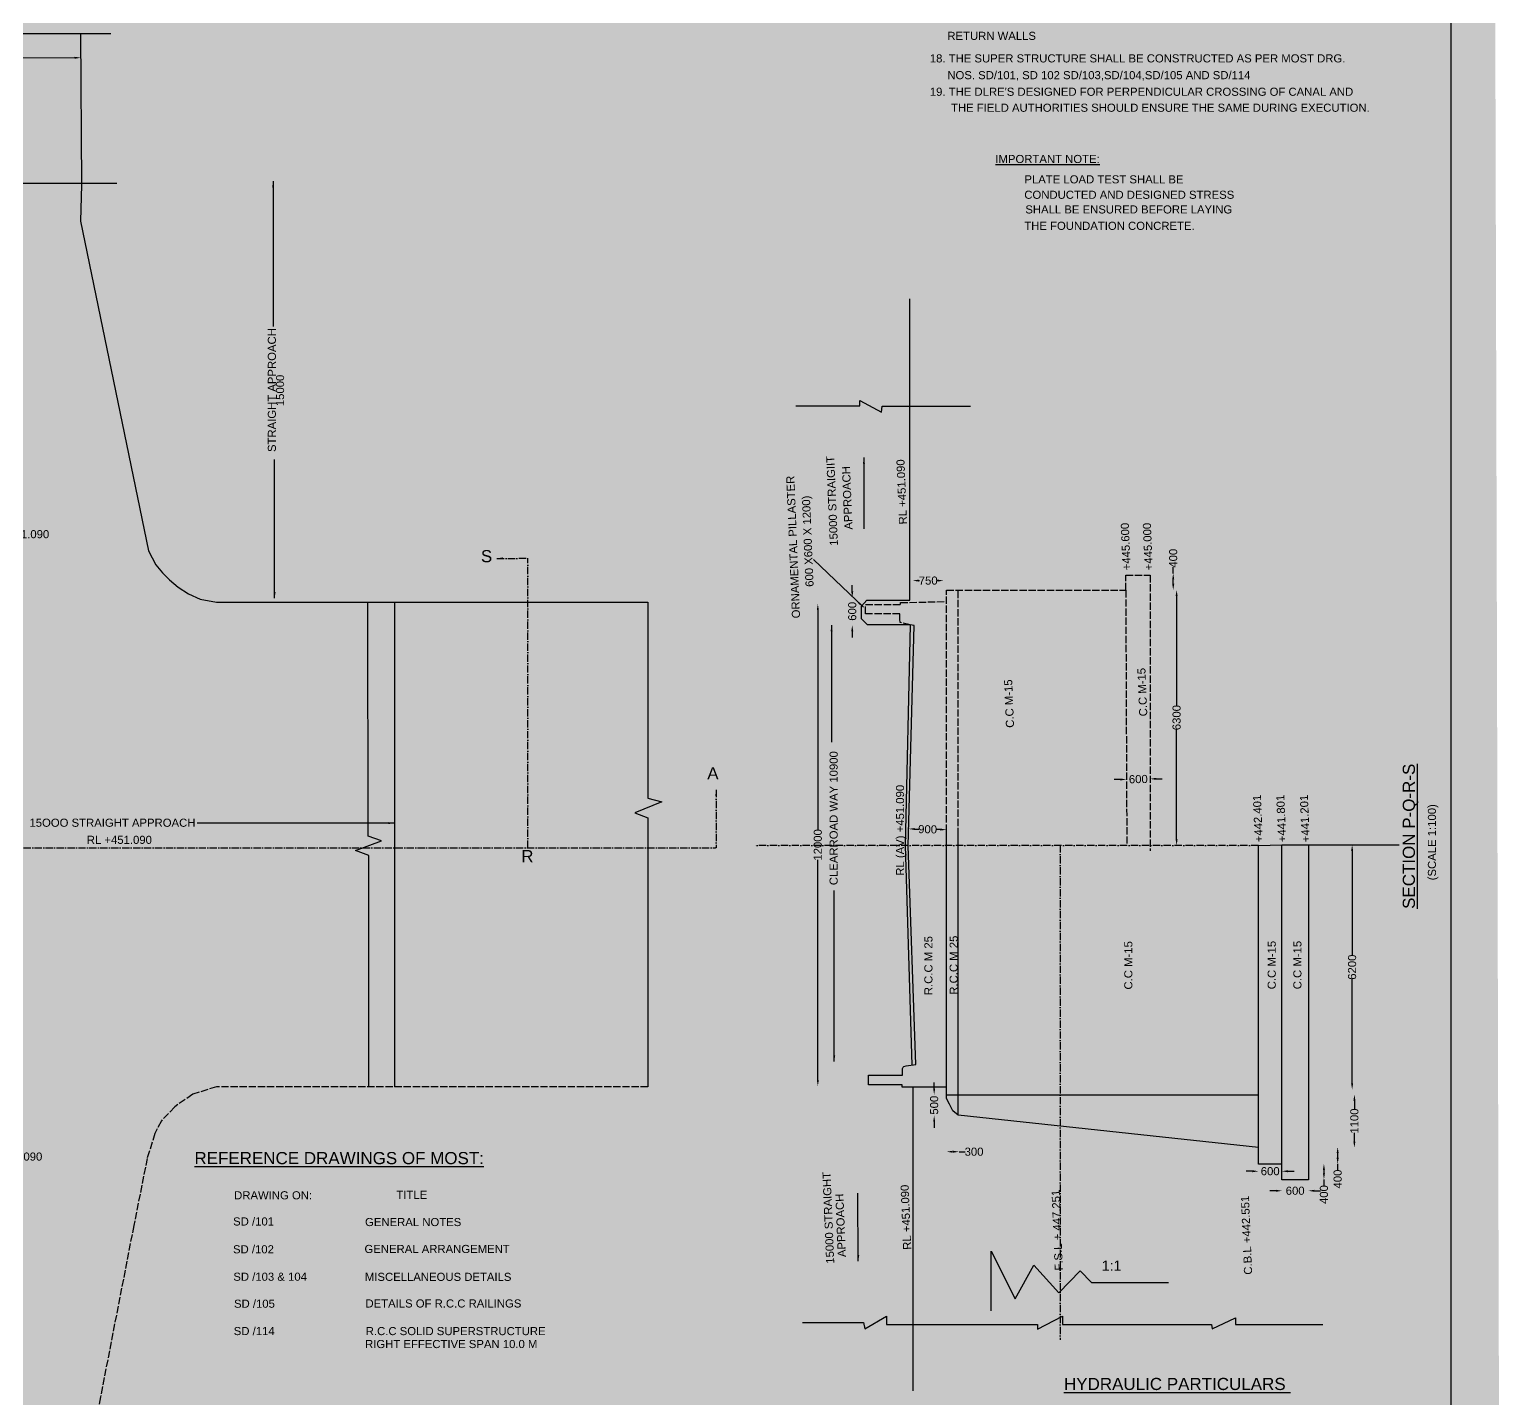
# Model space of a CAD drawing. Header units: millimetres. Extents: x 5124 to 107255, y 2311 to 94108.
# Drawn here: x 70886 to 107255, y 36004 to 69801 of the extents above; entities that cross this region are included whole.
import ezdxf

# ---------------------------------------------------------------- set-up
doc = ezdxf.new("R2010")
doc.units = ezdxf.units.MM
doc.header["$MEASUREMENT"] = 0
doc.linetypes.add('ACAD_ISO02W100', pattern=[15, 12, -3])
doc.linetypes.add('ACAD_ISO10W100', pattern=[18, 12, -3, 0, -3])
for name, color, linetype in [('DIMENSION', 7, 'Continuous'), ('DRAWING', 7, 'Continuous'), ('TEXT', 7, 'Continuous')]:
    doc.layers.add(name, color=color, linetype=linetype)
doc.styles.get("Standard").update_dxf_attribs({"font": 'arial.ttf'})
doc.dimstyles.get("Standard").update_dxf_attribs({"dimtxt": 200, "dimasz": 150, "dimexe": 0.18, "dimexo": 0.0625, "dimgap": 0.09, "dimtad": 0, "dimdec": 0, "dimzin": 0, "dimdsep": 46, "dimtxsty": 'Standard', "dimcen": 0.09, "dimse1": 1, "dimse2": 1, "dimadec": 0, "dimazin": 0, "dimtfac": 1, "dimtdec": 0, "dimtofl": 0, "dimtmove": 0, "dimatfit": 3, "dimfxl": 1, "dimtolj": 1, "dimtzin": 0, "dimarcsym": 0})
pattern_1 = [(50, (0, 0), (179.31505, -15.68803), [18.75, -206.25]), (355, (0, 0), (-34.68783, 188.04803), [15, -165]), (100.4514, (14.94, -1.3), (144.62735, 172.35989), [15.93505, -175.28553]), (46.1842, (0, 50), (266.81026, -41.37975), [28.125, -309.375]), (96.6356, (22.23, 46.55), (233.6657, 243.52947), [23.9026, -262.92825]), (351.1842, (0, 50), (233.6655, 243.52965), [22.5, -247.5]), (21, (25, 37.5), (149.22676, -100.65472), [18.75, -206.25]), (326, (25, 37.5), (60.82883, 181.2875), [15, -165]), (71.4514, (37.44, 29.11), (210.05566, 80.63262), [15.93505, -175.28553]), (37.5, (0, 0), (3.039964, 83.223463), [0, -163, 0, -167.5, 0, -165.625]), (7.5, (0, 0), (65.767384, 98.60293), [0, -95.5, 0, -159.25, 0, -63.125]), (327.5, (-55.75, 0), (133.45561, -5.638718), [0, -62.5, 0, -195, 0, -258.75]), (317.5, (-80.75, 0), (145.79654, 25.02625), [0, -81.25, 0, -129.5, 0, -183.75])]

# ---------------------------------------------------------------- blocks, each defined once
blk = doc.blocks.new('*D41')
at = {"layer": 'Defpoints', "color": 0, "transparency": 16777216}
for p in [(66142, 69142), (72152, 69168), (72152, 69103)]:
    blk.add_point(p, dxfattribs=at)
at = {"layer": 'DIMENSION', "color": 0, "lineweight": -2, "transparency": 16777216}
for p, q in [((72002, 69102), (69445, 69091)), ((66292, 69077), (68849, 69088))]:
    blk.add_line(p, q, dxfattribs=at)
at = {"layer": 'DIMENSION', "color": 0, "transparency": 16777216}
for points in [[(66292, 69102), (66292, 69052), (66142, 69076)], [(72002, 69127), (72002, 69077), (72152, 69103)]]:
    blk.add_solid(points, dxfattribs=at)
at = {"layer": 'DIMENSION', "color": 0, "transparency": 16777216, "insert": (69147, 69090), "char_height": 200, "attachment_point": 5, "rotation": 0.2524}
blk.add_mtext('\\A1;5000', dxfattribs=at)
blk = doc.blocks.new('*D66')
at = {"layer": 'Defpoints', "color": 0, "transparency": 16777216}
for p in [(93529, 42032), (93837, 42097), (93837, 42032)]:
    blk.add_point(p, dxfattribs=at)
at = {"layer": 'DRAWING', "color": 0, "lineweight": -2, "transparency": 16777216}
for p, q in [((93679, 42097), (93687, 42097)), ((93837, 42097), (93987, 42097))]:
    blk.add_line(p, q, dxfattribs=at)
at = {"layer": 'DRAWING', "color": 0, "transparency": 16777216}
for points in [[(93679, 42122), (93679, 42072), (93529, 42097)], [(93687, 42122), (93687, 42072), (93837, 42097)]]:
    blk.add_solid(points, dxfattribs=at)
at = {"layer": 'DRAWING', "color": 0, "transparency": 16777216, "insert": (94207, 42097), "char_height": 200, "attachment_point": 5}
blk.add_mtext('\\A1;300', dxfattribs=at)
blk = doc.blocks.new('*D67')
at = {"layer": 'Defpoints', "color": 0, "transparency": 16777216}
for p in [(93279, 43503), (93222, 42989), (93279, 42989)]:
    blk.add_point(p, dxfattribs=at)
at = {"layer": 'DRAWING', "color": 0, "lineweight": -2, "transparency": 16777216}
for p, q in [((93222, 43653), (93222, 43803)), ((93222, 42839), (93222, 42689))]:
    blk.add_line(p, q, dxfattribs=at)
at = {"layer": 'DRAWING', "color": 0, "transparency": 16777216}
for points in [[(93197, 43653), (93247, 43653), (93222, 43503)], [(93197, 42839), (93247, 42839), (93222, 42989)]]:
    blk.add_solid(points, dxfattribs=at)
at = {"layer": 'DRAWING', "color": 0, "transparency": 16777216, "insert": (93222, 43246), "char_height": 200, "attachment_point": 5, "rotation": 90}
blk.add_mtext('\\A1;500', dxfattribs=at)
blk = doc.blocks.new('*D68')
at = {"layer": 'Defpoints', "color": 0, "transparency": 16777216}
for p in [(90291, 55621), (90291, 43721), (90350, 43721)]:
    blk.add_point(p, dxfattribs=at)
at = {"layer": 'DIMENSION', "color": 0, "lineweight": -2, "transparency": 16777216}
for p, q in [((90350, 55471), (90350, 50037)), ((90350, 43871), (90350, 49304))]:
    blk.add_line(p, q, dxfattribs=at)
at = {"layer": 'DIMENSION', "color": 0, "transparency": 16777216}
for points in [[(90325, 55471), (90375, 55471), (90350, 55621)], [(90325, 43871), (90375, 43871), (90350, 43721)]]:
    blk.add_solid(points, dxfattribs=at)
at = {"layer": 'DIMENSION', "color": 0, "transparency": 16777216, "insert": (90350, 49671), "char_height": 200, "attachment_point": 5, "rotation": 90}
blk.add_mtext('\\A1;12000', dxfattribs=at)
blk = doc.blocks.new('*D69')
at = {"layer": 'Defpoints', "color": 0, "transparency": 16777216}
for p in [(91194, 55779), (91194, 55094), (91200, 55094)]:
    blk.add_point(p, dxfattribs=at)
at = {"layer": 'DIMENSION', "color": 0, "lineweight": -2, "transparency": 16777216}
for p, q in [((91200, 55929), (91200, 56079)), ((91200, 54944), (91200, 54794))]:
    blk.add_line(p, q, dxfattribs=at)
at = {"layer": 'DIMENSION', "color": 0, "transparency": 16777216}
for points in [[(91175, 55929), (91225, 55929), (91200, 55779)], [(91175, 54944), (91225, 54944), (91200, 55094)]]:
    blk.add_solid(points, dxfattribs=at)
at = {"layer": 'DIMENSION', "color": 0, "transparency": 16777216, "insert": (91200, 55437), "char_height": 200, "attachment_point": 5, "rotation": 90}
blk.add_mtext('\\A1;600', dxfattribs=at)
blk = doc.blocks.new('*D70')
at = {"layer": 'Defpoints', "color": 0, "transparency": 16777216}
for p in [(92691, 56239), (93459, 56239), (93459, 56195)]:
    blk.add_point(p, dxfattribs=at)
at = {"layer": 'DIMENSION', "color": 0, "lineweight": -2, "transparency": 16777216}
for p, q in [((92841, 56195), (92856, 56195)), ((93309, 56195), (93295, 56195))]:
    blk.add_line(p, q, dxfattribs=at)
at = {"layer": 'DIMENSION', "color": 0, "transparency": 16777216}
for points in [[(92841, 56220), (92841, 56170), (92691, 56195)], [(93309, 56220), (93309, 56170), (93459, 56195)]]:
    blk.add_solid(points, dxfattribs=at)
at = {"layer": 'DIMENSION', "color": 0, "transparency": 16777216, "insert": (93075, 56195), "char_height": 200, "attachment_point": 5}
blk.add_mtext('\\A1;750', dxfattribs=at)
blk = doc.blocks.new('*D71')
at = {"layer": 'Defpoints', "color": 0, "transparency": 16777216}
for p in [(99026, 56373), (99124, 56373), (99026, 55966)]:
    blk.add_point(p, dxfattribs=at)
at = {"layer": 'DIMENSION', "color": 0, "lineweight": -2, "transparency": 16777216}
for p, q in [((99124, 56373), (99124, 56523)), ((99124, 56116), (99124, 56223))]:
    blk.add_line(p, q, dxfattribs=at)
at = {"layer": 'DIMENSION', "color": 0, "transparency": 16777216}
for points in [[(99099, 56223), (99149, 56223), (99124, 56373)], [(99099, 56116), (99149, 56116), (99124, 55966)]]:
    blk.add_solid(points, dxfattribs=at)
at = {"layer": 'DIMENSION', "color": 0, "transparency": 16777216, "insert": (99124, 56748), "char_height": 200, "attachment_point": 5, "rotation": 90}
blk.add_mtext('\\A1;400', dxfattribs=at)
blk = doc.blocks.new('*D72')
at = {"layer": 'Defpoints', "color": 0, "transparency": 16777216}
for p in [(99124, 55966), (99123, 49660), (99208, 49660)]:
    blk.add_point(p, dxfattribs=at)
at = {"layer": 'DIMENSION', "color": 0, "lineweight": -2, "transparency": 16777216}
for p, q in [((99208, 55816), (99208, 53112)), ((99208, 49810), (99208, 52514))]:
    blk.add_line(p, q, dxfattribs=at)
at = {"layer": 'DIMENSION', "color": 0, "transparency": 16777216}
for points in [[(99183, 55816), (99233, 55816), (99208, 55966)], [(99183, 49810), (99233, 49810), (99208, 49660)]]:
    blk.add_solid(points, dxfattribs=at)
at = {"layer": 'DIMENSION', "color": 0, "transparency": 16777216, "insert": (99208, 52813), "char_height": 200, "attachment_point": 5, "rotation": 89.9979}
blk.add_mtext('\\A1;6300', dxfattribs=at)
blk = doc.blocks.new('*D73')
at = {"layer": 'Defpoints', "color": 0, "transparency": 16777216}
for p in [(98553, 51300), (97971, 51240), (98554, 51252)]:
    blk.add_point(p, dxfattribs=at)
at = {"layer": 'DIMENSION', "color": 0, "lineweight": -2, "transparency": 16777216}
for p, q in [((97820, 51285), (97670, 51282)), ((98703, 51303), (98853, 51306))]:
    blk.add_line(p, q, dxfattribs=at)
at = {"layer": 'DIMENSION', "color": 0, "transparency": 16777216}
for points in [[(97820, 51310), (97821, 51260), (97970, 51288)], [(98703, 51328), (98704, 51278), (98553, 51300)]]:
    blk.add_solid(points, dxfattribs=at)
at = {"layer": 'DIMENSION', "color": 0, "transparency": 16777216, "insert": (98262, 51294), "char_height": 200, "attachment_point": 5, "rotation": 1.1723}
blk.add_mtext('\\A1;600', dxfattribs=at)
blk = doc.blocks.new('*D74')
at = {"layer": 'Defpoints', "color": 0, "transparency": 16777216}
for p in [(101808, 41403), (102462, 41403), (102462, 41133)]:
    blk.add_point(p, dxfattribs=at)
at = {"layer": 'DIMENSION', "color": 0, "lineweight": -2, "transparency": 16777216}
for p, q in [((101658, 41133), (101508, 41133)), ((102612, 41133), (102762, 41133))]:
    blk.add_line(p, q, dxfattribs=at)
at = {"layer": 'DIMENSION', "color": 0, "transparency": 16777216}
for points in [[(101658, 41158), (101658, 41108), (101808, 41133)], [(102612, 41158), (102612, 41108), (102462, 41133)]]:
    blk.add_solid(points, dxfattribs=at)
at = {"layer": 'DIMENSION', "color": 0, "transparency": 16777216, "insert": (102135, 41133), "char_height": 200, "attachment_point": 5}
blk.add_mtext('\\A1;600', dxfattribs=at)
blk = doc.blocks.new('*D75')
at = {"layer": 'Defpoints', "color": 0, "transparency": 16777216}
for p in [(102609, 41797), (102609, 41413), (102845, 41413)]:
    blk.add_point(p, dxfattribs=at)
at = {"layer": 'DIMENSION', "color": 0, "lineweight": -2, "transparency": 16777216}
for p, q in [((102845, 41647), (102845, 41563)), ((102845, 41413), (102845, 41263))]:
    blk.add_line(p, q, dxfattribs=at)
at = {"layer": 'DIMENSION', "color": 0, "transparency": 16777216}
for points in [[(102820, 41647), (102870, 41647), (102845, 41797)], [(102820, 41563), (102870, 41563), (102845, 41413)]]:
    blk.add_solid(points, dxfattribs=at)
at = {"layer": 'DIMENSION', "color": 0, "transparency": 16777216, "insert": (102845, 41039), "char_height": 200, "attachment_point": 5, "rotation": 90}
blk.add_mtext('\\A1;400', dxfattribs=at)
blk = doc.blocks.new('*D76')
at = {"layer": 'Defpoints', "color": 0, "transparency": 16777216}
for p in [(103088, 42217), (103088, 41797), (103184, 41797)]:
    blk.add_point(p, dxfattribs=at)
at = {"layer": 'DIMENSION', "color": 0, "lineweight": -2, "transparency": 16777216}
for p, q in [((103184, 42067), (103184, 41947)), ((103184, 41797), (103184, 41647))]:
    blk.add_line(p, q, dxfattribs=at)
at = {"layer": 'DIMENSION', "color": 0, "transparency": 16777216}
for points in [[(103159, 42067), (103209, 42067), (103184, 42217)], [(103159, 41947), (103209, 41947), (103184, 41797)]]:
    blk.add_solid(points, dxfattribs=at)
at = {"layer": 'DIMENSION', "color": 0, "transparency": 16777216, "insert": (103184, 41422), "char_height": 200, "attachment_point": 5, "rotation": 90}
blk.add_mtext('\\A1;400', dxfattribs=at)
blk = doc.blocks.new('*D77')
at = {"layer": 'Defpoints', "color": 0, "transparency": 16777216}
for p in [(101229, 41789), (101808, 41789), (101808, 41615)]:
    blk.add_point(p, dxfattribs=at)
at = {"layer": 'DIMENSION', "color": 0, "lineweight": -2, "transparency": 16777216}
for p, q in [((101079, 41615), (100929, 41615)), ((101958, 41615), (102108, 41615))]:
    blk.add_line(p, q, dxfattribs=at)
at = {"layer": 'DIMENSION', "color": 0, "transparency": 16777216}
for points in [[(101079, 41640), (101079, 41590), (101229, 41615)], [(101958, 41640), (101958, 41590), (101808, 41615)]]:
    blk.add_solid(points, dxfattribs=at)
at = {"layer": 'DIMENSION', "color": 0, "transparency": 16777216, "insert": (101518, 41615), "char_height": 200, "attachment_point": 5}
blk.add_mtext('\\A1;600', dxfattribs=at)
blk = doc.blocks.new('*D78')
at = {"layer": 'Defpoints', "color": 0, "transparency": 16777216}
for p in [(103553, 43510), (103553, 42198), (103597, 42198)]:
    blk.add_point(p, dxfattribs=at)
at = {"layer": 'DIMENSION', "color": 0, "lineweight": -2, "transparency": 16777216}
for p, q in [((103597, 43360), (103597, 43143)), ((103597, 42348), (103597, 42565))]:
    blk.add_line(p, q, dxfattribs=at)
at = {"layer": 'DIMENSION', "color": 0, "transparency": 16777216}
for points in [[(103572, 43360), (103622, 43360), (103597, 43510)], [(103572, 42348), (103622, 42348), (103597, 42198)]]:
    blk.add_solid(points, dxfattribs=at)
at = {"layer": 'DIMENSION', "color": 0, "transparency": 16777216, "insert": (103597, 42854), "char_height": 200, "attachment_point": 5, "rotation": 90}
blk.add_mtext('\\A1;1100', dxfattribs=at)
blk = doc.blocks.new('*D79')
at = {"layer": 'Defpoints', "color": 0, "transparency": 16777216}
for p in [(103511, 49672), (103511, 43632), (103541, 43632)]:
    blk.add_point(p, dxfattribs=at)
at = {"layer": 'DIMENSION', "color": 0, "lineweight": -2, "transparency": 16777216}
for p, q in [((103541, 49522), (103541, 46951)), ((103541, 43782), (103541, 46353))]:
    blk.add_line(p, q, dxfattribs=at)
at = {"layer": 'DIMENSION', "color": 0, "transparency": 16777216}
for points in [[(103516, 49522), (103566, 49522), (103541, 49672)], [(103516, 43782), (103566, 43782), (103541, 43632)]]:
    blk.add_solid(points, dxfattribs=at)
at = {"layer": 'DIMENSION', "color": 0, "transparency": 16777216, "insert": (103541, 46652), "char_height": 200, "attachment_point": 5, "rotation": 90}
blk.add_mtext('\\A1;6200', dxfattribs=at)
blk = doc.blocks.new('*D80')
at = {"layer": 'Defpoints', "color": 0, "transparency": 16777216}
for p in [(92592, 50029), (93527, 50046), (93527, 50010)]:
    blk.add_point(p, dxfattribs=at)
at = {"layer": 'DIMENSION', "color": 0, "lineweight": -2, "transparency": 16777216}
for p, q in [((92743, 50063), (92840, 50061)), ((93377, 50049), (93281, 50051))]:
    blk.add_line(p, q, dxfattribs=at)
at = {"layer": 'DIMENSION', "color": 0, "transparency": 16777216}
for points in [[(92744, 50088), (92743, 50038), (92593, 50066)], [(93378, 50074), (93377, 50024), (93527, 50046)]]:
    blk.add_solid(points, dxfattribs=at)
at = {"layer": 'DIMENSION', "color": 0, "transparency": 16777216, "insert": (93060, 50056), "char_height": 200, "attachment_point": 5, "rotation": 358.8164}
blk.add_mtext('\\A1;900', dxfattribs=at)

msp = doc.modelspace()

# ---------------------------------------------------------------- hatches: boundary and pattern name
at = {"layer": 'DRAWING'}
h = msp.add_hatch(dxfattribs=at)
h.set_pattern_fill('AR-CONC', color=256, scale=25)
h.set_pattern_definition([(50, (0, 0), (179.31505, -15.68803), [18.75, -206.25]), (355, (0, 0), (-34.68783, 188.04803), [15, -165]), (100.45144, (14.94, -1.3), (144.62721, 172.36), [15.93505, -175.28553]), (46.1842, (0, 50), (266.81033, -41.37982), [28.125, -309.375]), (96.63564, (22.23, 46.55), (233.6655, 243.52965), [23.9026, -262.92844]), (351.18416, (0, 50), (233.6655, 243.52965), [22.5, -247.5]), (21, (25, 37.5), (149.22676, -100.65472), [18.75, -206.25]), (326, (25, 37.5), (60.82883, 181.2875), [15, -165]), (71.45144, (37.44, 29.11), (210.0556, 80.63279), [15.93505, -175.28553]), (37.5, (0, 0), (3.039964, 83.223463), [0, -163, 0, -167.5, 0, -165.625]), (7.5, (0, 0), (65.767384, 98.60293), [0, -95.5, 0, -159.25, 0, -63.125]), (327.5, (-55.75, 0), (133.45561, -5.638718), [0, -62.5, 0, -195, 0, -258.75]), (317.5, (-80.75, 0), (145.79654, 25.02625), [0, -81.25, 0, -129.5, 0, -183.75])])
h.paths.add_polyline_path([(107011.7, 94107.7), (5124.3, 93837.3), (5367.1, 2311.4), (107254.5, 2581.7)])
h.paths.add_polyline_path([(21019.7, 22610), (21019.7, 20785.6), (21759, 20785.6), (21754.4, 20385.8), (22844.3, 17308.5), (21218.5, 17308.5), (21150.4, 17475.9), (21045.7, 17188.3), (20982.9, 17334.7), (19394.6, 17334.7), (20192.7, 20385.8), (20192.7, 21541.3), (14148.7, 21541.3), (14148.7, 21735.7), (14148.7, 22876.4), (19701.7, 22876.4), (19701.7, 24439.3), (20009.6, 24648), (20603.6, 24648), (20906, 24450.3), (20894.6, 22876.4), (20916.1, 21735.7), (20916.1, 20785.6), (21019.7, 20785.6), (21019.7, 24380.7), (21605.5, 24380.7), (21605.5, 24303.4), (26837.7, 24303.4), (26837.7, 22610)], flags=16)
h.paths.add_polyline_path([(21150.4, 17339.9), (21218.5, 17172.6), (22892.5, 17172.6), (23870.9, 14409.9), (24480.7, 14409.9), (24480.7, 13462), (18091.7, 13462), (18091.7, 14409.9), (18629.7, 14409.9), (19359.1, 17198.7), (20982.9, 17198.7), (21045.7, 17052.3)], flags=16)
h.paths.add_polyline_path([(75557.4, 27218.3), (75557.4, 35101.3), (86582.6, 35101.3), (86582.6, 27218.3)], flags=16)
h.paths.add_polyline_path([(42496.5, 74827.2), (42496.5, 75414.7), (42899.6, 75414.7), (42899.6, 76021.1), (43288.5, 76021.1), (43304.2, 76172.2), (43063.8, 76136), (37404.1, 81735.8), (35466.9, 81732.8), (36670.5, 79205.6), (37067.4, 79205.6), (37067.4, 78578.9), (32761.7, 78578.9), (30377.2, 78586.1), (30377.2, 79205.6), (30647.4, 79205.6), (30647.4, 84591.2), (24549.7, 84591.2), (24505.5, 84513.4), (24442.1, 84591.2), (23327.3, 84591.2), (23283.1, 84513.4), (23219.7, 84591.2), (30647.4, 84591.2), (30647.4, 84675.1), (30647.4, 85571.6), (33531.9, 85571.6), (33531.9, 85774.9), (33701.5, 85876.6), (34000, 85869.8), (34149.2, 85774.9), (34150.6, 85660.3), (34468.3, 85660.3), (34468.3, 85609.8), (36237.7, 85609.8), (36237.7, 85650.1), (36422.7, 85650.1), (36422.7, 85609.8), (38240.7, 85609.8), (38240.7, 85650.1), (38425.7, 85650.1), (38425.7, 85609.8), (40211.1, 85609.8), (40211.1, 85650.1), (40396.1, 85650.1), (40396.1, 85609.8), (42214.8, 85609.8), (42214.8, 85650.1), (42399.8, 85650.1), (42399.8, 85609.8), (44242.9, 85609.8), (44242.9, 85636.7), (44852.9, 85636.7), (44852.9, 85609.8), (46606.5, 85609.8), (46606.5, 85650.1), (46791.5, 85650.1), (46791.5, 85609.8), (48612.2, 85609.8), (48612.2, 85650.1), (48797.2, 85650.1), (48797.2, 85609.8), (50612.5, 85609.8), (50612.5, 85650.1), (50797.5, 85650.1), (50797.5, 85609.8), (52623.1, 85609.8), (52623.1, 85650.1), (52808.1, 85650.1), (52808.1, 85609.8), (54668, 85609.8), (54668, 85636.7), (55278, 85636.7), (55278, 85609.8), (57059.2, 85609.8), (57059.2, 85650.1), (57244.2, 85650.1), (57244.2, 85609.8), (59064.4, 85609.8), (59064.4, 85650.1), (59249.4, 85650.1), (59249.4, 85609.8), (61066.1, 85609.8), (61066.1, 85650.1), (61251.1, 85650.1), (61251.1, 85609.8), (63074.8, 85609.8), (63074.8, 85650.1), (63259.8, 85650.1), (63259.8, 85609.8), (65106.9, 85609.8), (65106.9, 85636.7), (65434.4, 85636.7), (65434.4, 85678.8), (65598.7, 85840.4), (65872.9, 85840.4), (66045.2, 85735), (66045.2, 85597.8), (68949.3, 85597.8), (68949.3, 84675.1), (68949.3, 79205.6), (69219.5, 79205.6), (69219.5, 78586.1), (66834.9, 78586.1), (66834.9, 78578.9), (62529.2, 78578.9), (62529.2, 79205.6), (62926.2, 79205.6), (64153.3, 81782.2), (62122.6, 81782.2), (56545, 76172.2), (56280.2, 76172.2), (56297.1, 76021.1), (56704, 76021.1), (56704, 75414.7), (57102.4, 75414.7), (57102.4, 74827.2), (52923.6, 74827.2), (52923.6, 75414.7), (53326.8, 75414.7), (53326.8, 76021.1), (53715.6, 76021.1), (53731.4, 76172.2), (45853.1, 76172.2), (45869.9, 76021.1), (46276.8, 76021.1), (46276.8, 75414.7), (46675.3, 75414.7), (46675.3, 74827.2)], flags=16)
h.paths.add_polyline_path([(44058.8, 76172.2), (44058.8, 77140.8), (40318.6, 80857.7), (44058.8, 80857.7), (44058.8, 83423.8), (44058.8, 83695.6), (34665, 83695.6), (34665, 83532.2), (34505, 83695.6), (33656.8, 83695.6), (33663.4, 83416.7), (33663.4, 82517.9), (31506, 84675.1), (34162.2, 84675.1), (44531.9, 84675.1), (44531.9, 84894), (54961.8, 84894), (54961.8, 84675.1), (65434.4, 84675.1), (68039.4, 84675.1), (65933.3, 82562.7), (65933.3, 83416.7), (65939.9, 83695.6), (65066.6, 83695.6), (64931.6, 83560.5), (64931.6, 83695.6), (57003.7, 83695.6), (55472.8, 83695.6), (55472.8, 83423.8), (55472.8, 80857.7), (59222.6, 80857.7), (56436.1, 78042.2), (55472.8, 77105.7), (55472.8, 76172.2), (54486, 76172.2), (54486, 80857.7), (45045.6, 80857.7), (45045.6, 76160.2), (45033.5, 76172.2)], flags=0)
h.paths.add_polyline_path([(93301.3, 19083.7), (105211.6, 19083.7), (105211.6, 14774.7), (93301.3, 14774.7)], flags=16)
h.paths.add_polyline_path([(97522.9, 17093.5), (97522.9, 17936.2), (103814.9, 17945.8), (103818, 17099.1)], flags=0)
h.paths.add_polyline_path([(94970.6, 34879.1), (104993.1, 34879.1), (104993.1, 20544.9), (94970.6, 20544.9)], flags=16)
h.paths.add_polyline_path([(96480.2, 33227.4), (101795.3, 33232.7), (101818.2, 21277.4), (96514.4, 21270.8)], flags=0)
h.paths.add_polyline_path([(95100.1, 13606.6), (105980.9, 13606.6), (105980.9, 6723.5), (95100.1, 6723.5)], flags=16)
h.paths.add_polyline_path([(103876.6, 8707.7), (103877.3, 8307.4), (97633.3, 8295.6), (97633.3, 8695.6)], flags=0)
h.paths.add_polyline_path([(77347.7, 71608.9), (77347.7, 79604.4), (87808.8, 79604.4), (87808.8, 71608.9)], flags=16)
h.paths.add_polyline_path([(77790.4, 76359.8), (80914.6, 77018.3), (80922.1, 77098.2), (77807.6, 76648.2), (80940.4, 77293.8), (82136.6, 77273.7), (86414.8, 77891.8), (83814.6, 77245.4), (86375.3, 77621.8), (83816.2, 77008.8), (82240.8, 77014)], flags=0)
h.paths.add_polyline_path([(85267, 83446.9), (85267, 87345), (84711.8, 87345), (84647.3, 87223.7), (84570.4, 87345), (85267, 87345), (85267, 83446.9), (86156.7, 83446.9), (86247.7, 83174.2), (86369, 83608.4), (86500.4, 83386.3), (87319.3, 83386.3), (87319.3, 87365.2), (88296.7, 87365.2), (88232.2, 87243.9), (88155.3, 87365.2), (87319.3, 87365.2), (87319.3, 83386.3), (86500.4, 83386.3), (86369, 83608.4), (86247.7, 83174.2), (86156.7, 83446.9)], flags=16)
h.paths.add_polyline_path([(20899.3, 22625.6), (14148.7, 22625.6), (14148.7, 21735.7), (20192.7, 21735.7), (20916.1, 21735.7)], flags=0)
h = msp.add_hatch(dxfattribs=at)
h.set_pattern_fill('AR-CONC', color=256, scale=25, style=0)
h.set_pattern_definition(pattern_1)
h.paths.add_polyline_path([(96334.4, 49660), (96334.4, 43490.9), (101228.8, 43490.9), (101228.8, 49660)])
h.paths.add_polyline_path([(96334.4, 49660), (93813.4, 49660), (93813.4, 43490.9), (96334.4, 43490.9)])
h.paths.add_polyline_path([(93813.4, 43490.9), (93813.4, 43001.3), (96334.4, 42728.3), (96334.4, 43490.9)])
h.paths.add_polyline_path([(101228.8, 42198.3), (101228.8, 43490.9), (96334.4, 43490.9), (96334.4, 42728.3)])
h.paths.add_polyline_path([(98170.8, 46048.6), (98170.8, 47347.4), (97860.5, 47347.4), (97860.5, 46048.6)], flags=24)
h = msp.add_hatch(dxfattribs=at)
h.set_pattern_fill('AR-CONC', color=256, scale=25, style=0)
h.set_pattern_definition([(50, (0, 0), (179.31505, -15.68803), [18.75, -206.25]), (355, (0, 0), (-34.68783, 188.04803), [15, -165]), (100.4514, (14.94, -1.3), (144.62735, 172.35989), [15.93505, -175.28553]), (46.1842, (0, 50), (266.81026, -41.37975), [28.125, -309.375]), (96.6356, (22.23, 46.55), (233.6657, 243.52947), [23.9026, -262.92825]), (351.1842, (0, 50), (233.6655, 243.52965), [22.5, -247.5]), (21, (25, 37.5), (149.22676, -100.65472), [18.75, -206.25]), (326, (25, 37.5), (60.82883, 181.2875), [15, -165]), (71.4514, (37.44, 29.11), (210.05566, 80.63262), [15.93505, -175.28553]), (37.5, (0, 0), (3.039964, 83.223463), [0, -163, 0, -167.5, 0, -165.625]), (7.5, (0, 0), (65.767384, 98.60293), [0, -95.5, 0, -159.25, 0, -63.125]), (327.5, (-55.75, 0), (133.45561, -5.638718), [0, -62.5, 0, -195, 0, -258.75]), (317.5, (-80.75, 0), (145.79654, 25.02625), [0, -81.25, 0, -129.5, 0, -183.75])])
h.paths.add_polyline_path([(101807.8, 49672.1), (101228.8, 49660), (101228.8, 41789), (101807.8, 41789)])
h.paths.add_polyline_path([(101710.5, 46055), (101710.5, 47353.8), (101400.3, 47353.8), (101400.3, 46055)], flags=24)
h = msp.add_hatch(dxfattribs=at)
h.set_pattern_fill('AR-CONC', color=256, scale=25, style=0)
h.set_pattern_definition(pattern_1)
h.paths.add_polyline_path([(102462.1, 49672.1), (101807.8, 49672.1), (101807.8, 41403.2), (102462.1, 41403.2)])
h.paths.add_polyline_path([(102344.8, 46055.3), (102344.8, 47354.1), (102034.5, 47354.1), (102034.5, 46055.3)], flags=24)

# ---------------------------------------------------------------- linework, layer by layer
msp.add_lwpolyline([(105980.9, 6723.5), (9838.4, 6723.5), (9838.4, 89138.5), (105980.9, 89138.5)], close=True)
for points in [[(68562.3, 69701), (72894.1, 69701)], [(72148.6, 69701), (72169.9, 65967.6), (72150, 65064.9), (73822.7, 56927.8), (74003.6, 56587.6), (74173.8, 56385.7), (74344.1, 56215.6), (74556.9, 56034.9), (74812.3, 55864.9), (75099.6, 55737.3), (75504, 55662.9), (75695.5, 55662.9), (76057.3, 55662.9), (86153.9, 55662.9), (86153.9, 50826.8), (86494.6, 50731.2), (85834.8, 50465.4), (86154.1, 50337.9), (86154.1, 43701)], [(24831.8, 66009), (73041.7, 66009)], [(92631.8, 55103.5), (91578, 55103.5), (91424.7, 55249.4), (91428.8, 55563.9), (91561.4, 55712.8), (92621.8, 55712.8), (92621.8, 61668.4), (92621.8, 63151.6)], [(89804.7, 60509.1), (91387.1, 60509.1), (91387.1, 60640.8), (91921.4, 60349.6), (91935.3, 60502.1), (94121.5, 60502.1)], [(79269, 43701), (79269, 49406.5), (78939.6, 49533.6), (79575.5, 49767.3), (79249.9, 49884.2), (79239.7, 55662.9)], [(79896, 55662.9), (79902.4, 43701)], [(93510, 43693.4), (92428.8, 43693.4), (92428.8, 43752), (91604, 43752), (91604, 43983.1), (92437.7, 43983.1), (92437.7, 44149), (92457.2, 44184.8), (92473.5, 44204.3), (92532.1, 44214), (92766.6, 44253.1), (92582, 49647.1), (92731.7, 55091), (92631.8, 55103.5), (92507.4, 49659.9), (92670.5, 44237.1)], [(101228.8, 42198.3), (93813.4, 43001.3), (93679.6, 43106.3), (93603.1, 43268.6), (93526.6, 43411.9), (93526.6, 43488.2), (93526.6, 49997.5)], [(93813.4, 43001.3), (93813.4, 49911.9)], [(101807.8, 41789), (101228.8, 41789), (101228.8, 49660), (101807.8, 49672.1)], [(102462.1, 49672.1), (104698.6, 49672.1)], [(92698.5, 43693.4), (92698.5, 36191.3)], [(101228.8, 43490.9), (93526.6, 43490.9)], [(94627.1, 38171.6), (94627.1, 39638.4), (95224, 38464.9), (95678.8, 39297.7), (96304, 38616.4), (96825.1, 39155.8), (97109.3, 38871.9), (99004.1, 38871.9)], [(89969.4, 37880.8), (91481.4, 37880.8), (91507, 37727.2), (92045.2, 38034.4), (92045.2, 37829.6), (95774, 37829.6), (95774, 37714.4), (96389, 38034.4), (96389, 37829.6), (100073.1, 37829.6), (100085.9, 37728.1), (100662.5, 37996.9), (100662.5, 37830.5), (102815.2, 37830.5)]]:
    msp.add_lwpolyline(points, dxfattribs=at)
at = {"layer": 'DRAWING', "linetype": 'ACAD_ISO10W100', "ltscale": 15}
for points in [[(83193.5, 49601.5), (83193.5, 56746.4)], [(11591, 49601.5), (87827.4, 49601.5)], [(101228.8, 49660), (88802.6, 49660)], [(96334.4, 49660), (96334.4, 37453.6)]]:
    msp.add_lwpolyline(points, dxfattribs=at)
at = {"layer": 'DRAWING', "linetype": 'ACAD_ISO02W100', "ltscale": 15}
for points in [[(93526.6, 49997.5), (93526.6, 55957.4), (97951.9, 55957.4), (97951.9, 56329.8), (98554.1, 56329.8), (98554.1, 49526.6)], [(92631.8, 55103.5), (92386.6, 55160.2), (92376.4, 55246.5), (92376.4, 55378.5), (91527.7, 55378.5), (91527.7, 55606.9), (92391.6, 55606.9), (92391.6, 55652.6), (93526.6, 55678)], [(93813.4, 49911.9), (93813.4, 55957.4)], [(97951.9, 55957.4), (97977.7, 49660)], [(86154.1, 43701), (75504.4, 43701), (74919.1, 43516.6), (74472.2, 43208.4), (74142.3, 42857.6), (73982.7, 42549.4), (73791.2, 41932.9), (73461.3, 40274.7), (72639.7, 36043.9), (72276.5, 34215.2), (72283.3, 29584.6)]]:
    msp.add_lwpolyline(points, dxfattribs=at)
at = {"layer": 'DRAWING'}
msp.add_lwpolyline([(101807.8, 49672.1), (102462.1, 49672.1), (102462.1, 41403.2), (101807.8, 41403.2)], close=True, dxfattribs=at)

# ---------------------------------------------------------------- texts
at = {"layer": 'TEXT'}
for s, height, p in [('RETURN WALLS', 200, (93547.3, 69542.9)), ('18. THE SUPER STRUCTURE SHALL BE CONSTRUCTED AS PER MOST DRG.', 200, (93114.7, 68986.8)), ('NOS. SD/101, SD 102 SD/103,SD/104,SD/105 AND SD/114', 200, (93547.3, 68572.8)), ("19. THE DLRE'S DESIGNED FOR PERPENDICULAR CROSSING OF CANAL AND", 200, (93114.7, 68163.4)), ('THE FIELD AUTHORITIES SHOULD ENSURE THE SAME DURING EXECUTION.', 200, (93638, 67769.1)), ('%%UIMPORTANT NOTE:', 200, (94733.3, 66503.3)), ('PLATE LOAD TEST SHALL BE', 200, (95450.2, 66000.7)), ('CONDUCTED AND DESIGNED STRESS', 200, (95447.2, 65620.4)), ('SHALL BE ENSURED BEFORE LAYING', 200, (95473.2, 65258.3)), ('THE FOUNDATION CONCRETE.', 200, (95447.5, 64853.6)), ('+451.090', 200, (70201.3, 57241.6)), ('S', 300, (82031.6, 56649.5)), ('A', 300, (87619.7, 51288.8)), ('15OOO STRAIGHT APPROACH', 200, (70885.8, 50118.6)), ('RL +451.090', 200, (72301.8, 49696.3)), ('R', 300, (83027.5, 49243.9)), ('+451.090', 200, (70030.6, 41877.4)), ('%%UREFERENCE DRAWINGS OF MOST:', 300, (74959.4, 41789.7)), ('DRAWING ON:', 200, (75939.5, 40921.2)), ('TITLE', 200, (79946.2, 40933.3)), ('SD /101', 200, (75914.3, 40275.6)), ('GENERAL NOTES', 200, (79171.9, 40261.1)), ('SD /102', 200, (75911.8, 39588.2)), ('GENERAL ARRANGEMENT', 200, (79157.8, 39596.4)), ('1:1', 250, (97358.5, 39159.7)), ('SD /103 & 104', 200, (75919.7, 38911.4)), ('MISCELLANEOUS DETAILS', 200, (79167.8, 38908.3)), ('SD /105', 200, (75936.5, 38245.3)), ('DETAILS OF R.C.C RAILINGS', 200, (79181.7, 38251.1)), ('SD /114', 200, (75930.1, 37570.1)), ('R.C.C SOLID SUPERSTRUCTURE', 200, (79189.1, 37569.1)), ('RIGHT EFFECTIVE SPAN 10.0 M', 200, (79172.7, 37249.6)), ('%%UHYDRAULIC PARTICULARS ', 300, (96427.6, 36214.2))]:
    msp.add_text(s, height=height, dxfattribs=at).set_placement(p)
for s, height, rotation, p in [('STRAIGHT APPROACH', 200, 90, (76970.6, 59369.4)), ('15000', 200, 90, (77172.5, 60501.3)), ('15000 STRAIGIIT', 200, 92.35472, (90847.5, 57059.3)), ('APPROACH', 200, 92.35472, (91207.8, 57457.8)), ('RL +451.090', 200, 92.35472, (92554, 57586.2)), ('ORNAMENTAL PILLASTER', 200, 92.35472, (89913.3, 55267.4)), ('600 X600 X 1200)', 200, 92.35472, (90247.3, 56046.2)), ('+445.600', 200, 92.35472, (98074.5, 56453.5)), ('+445.000', 200, 92.35472, (98620.2, 56453.5)), ('C.C M-15', 200, 92.35472, (98485.4, 52849.2)), ('C.C M-15', 200, 92.35472, (95196.2, 52565.7)), ('CLEARROAD WAY 10900', 200, 90, (90840.2, 48677)), ('%%USECTION P-Q-R-S', 300, 90, (105091.2, 48090.2)), ('RL (AV) +451.090', 200, 90, (92479.1, 48909.5)), ('+442.401', 200, 92.35472, (101337.3, 49740.8)), ('+441.801', 200, 92.35472, (101914.2, 49740.8)), ('+441.201', 200, 92.35472, (102496.5, 49740.8)), ('(SCALE 1:100)', 200, 90, (105611.4, 48797)), ('R.C.C M 25', 200, 90, (93179.7, 45961.7)), ('R.C.C M 25', 200, 90, (93804, 45972.2)), ('C.C M-15', 200, 90, (98115.6, 46100.3)), ('C.C M-15', 200, 90, (101655.4, 46106.7)), ('C.C M-15', 200, 90, (102289.7, 46107)), ('15000 STRAIGHT', 200, 92.35472, (90756.9, 39335.5)), ('RL +451.090', 200, 92.35472, (92657, 39680.4)), ('F.S.L + 447.251', 200, 92.35472, (96400.6, 39168)), ('APPROACH', 200, 92.35472, (91044.2, 39498.9)), ('C.B.L +442.551', 200, 92.35472, (101074, 39065.6))]:
    msp.add_text(s, height=height, rotation=rotation, dxfattribs=at).set_placement(p)

# ---------------------------------------------------------------- dimensions: what is measured, and where the dimension line sits
at = {"layer": 'DIMENSION'}
for p1, p2, distance, text, picture, middle in [((66141.9, 69141.7), (72151.7, 69168.2), -65.4, '5000', '*D41', (69147.1, 69089.6)), ((99025.6, 55966.4), (99025.6, 56373.4), -98, '400', '*D71', (99123.6, 56748.1)), ((91194.1, 55779.1), (91194.1, 55094.2), 5.5, '600', '*D69', (91199.6, 55436.6)), ((92691.4, 56239.3), (93459.3, 56239.3), -43.8, '750', '*D70', (93075.4, 56195.4)), ((99123.6, 55966.4), (99123.4, 49660), 84.5, '6300', '*D72', (99208, 52813.2)), ((90290.9, 55620.6), (90290.9, 43721), 59.5, '12000', '*D68', (90350.4, 49670.8)), ((97971.3, 51240.3), (98554.1, 51252.2), 47.8, '600', '*D73', (98261.7, 51294)), ((92592.5, 50028.8), (93526.6, 50009.5), 36.8, '900', '*D80', (93060.3, 50056)), ((103510.7, 49672.1), (103510.7, 43632.2), 30, '6200', '*D79', (103540.7, 46652.2)), ((103553, 43509.7), (103553, 42197.6), 44.3, '1100', '*D78', (103597.3, 42853.7)), ((103088.5, 42216.7), (103088.5, 41796.6), 95.9, '400', '*D76', (103184.4, 41421.8)), ((101228.8, 41789), (101807.8, 41789), -173.7, '600', '*D77', (101518.3, 41615.3)), ((102608.8, 41796.6), (102608.8, 41413.3), 236.1, '400', '*D75', (102844.9, 41038.5)), ((101807.8, 41403.2), (102462.1, 41403.2), -270.1, '600', '*D74', (102135, 41133.2))]:
    dim = msp.add_aligned_dim(p1=p1, p2=p2, distance=distance, text=text, dimstyle='Standard', dxfattribs=at)
    dim.commit()
    dim.dimension.update_dxf_attribs({"geometry": picture, "text_midpoint": middle})
at = {"layer": 'DRAWING'}
for p1, p2, distance, text, picture, middle in [((93278.9, 43503.4), (93278.9, 42989.2), -57.2, '500', '*D67', (93221.8, 43246.3)), ((93529.2, 42032.3), (93836.6, 42032.3), 64.3, '300', '*D66', (94207.2, 42096.6))]:
    dim = msp.add_aligned_dim(p1=p1, p2=p2, distance=distance, text=text, dimstyle='Standard', dxfattribs=at)
    dim.commit()
    dim.dimension.update_dxf_attribs({"geometry": picture, "text_midpoint": middle})

# ---------------------------------------------------------------- leaders
at = {"layer": 'DIMENSION'}
for points in [[(90689.4, 55095.4), (90689.4, 52207.6)], [(79898.9, 50209), (75023.6, 50209)], [(90754, 44324.4), (90754, 48542.5)]]:
    msp.add_leader(points, dimstyle='Standard', override={"dimgap": 0.09, "dimtad": 0}, dxfattribs=at)
at = {"layer": 'DRAWING', "linetype": 'ACAD_ISO10W100', "ltscale": 15}
for points in [[(82426.4, 56742.6), (83193.5, 56746.4)], [(87840.4, 51026.4), (87840.4, 49599.6), (87827.4, 49601.5)]]:
    msp.add_leader(points, dimstyle='Standard', override={"dimgap": 0.09, "dimtad": 0}, dxfattribs=at)
at = {"layer": 'TEXT'}
for points in [[(76902, 66052.1), (76902, 62466.1)], [(76938.3, 55765), (76938.3, 59180.8)], [(91488.5, 59234.3), (91481.8, 57470.7)], [(91476.1, 55538), (90243.7, 56715.2)], [(91349.3, 39396.7), (91340.6, 41074.5)]]:
    msp.add_leader(points, dimstyle='Standard', override={"dimgap": 0.09, "dimtad": 0}, dxfattribs=at)

doc.saveas('drawing.dxf')
